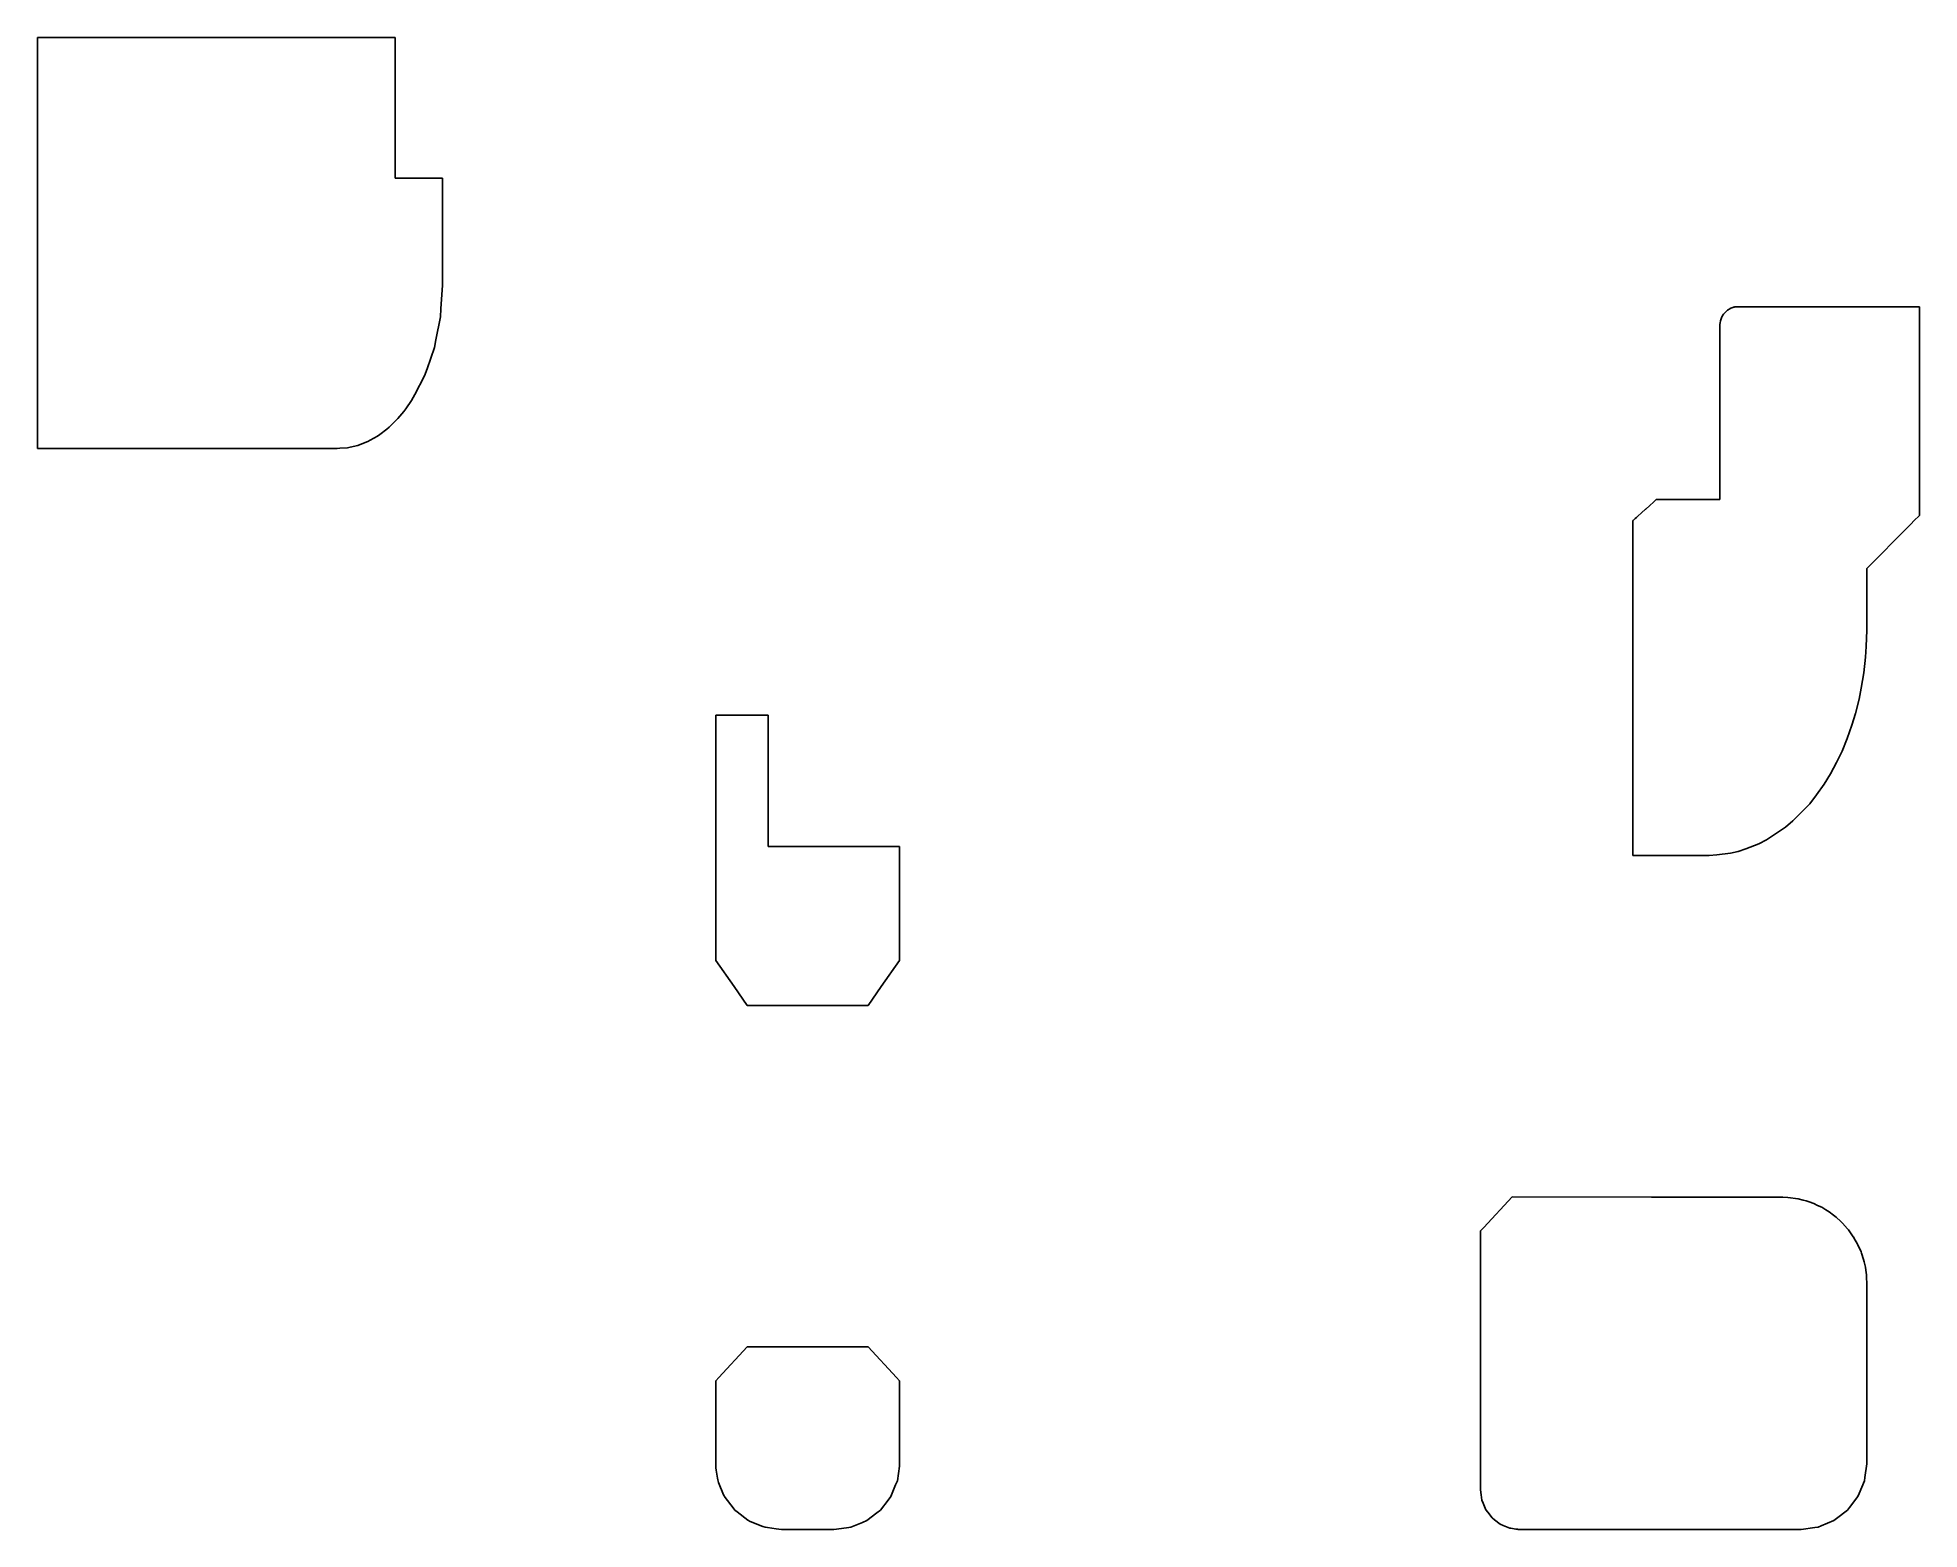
# Model space of a CAD drawing. Header units: metres. Extents: x 2.4 to 74, y -16 to 40.8.
import ezdxf

# ---------------------------------------------------------------- set-up
doc = ezdxf.new("R2010")
doc.units = ezdxf.units.M

msp = doc.modelspace()

# ---------------------------------------------------------------- linework, layer by layer
for p, q in [((8.428, 40.785), (2.4, 40.785)), ((2.4, 40.785), (2.4, 40.341)), ((2.4, 40.341), (2.4, 39.584)), ((16, 40.785), (8.428, 40.785)), ((16, 40.226), (16, 40.785)), ((16, 39.972), (16, 40.226)), ((2.4, 39.584), (2.4, 29.296)), ((16, 38.841), (16, 39.972)), ((16, 37.772), (16, 38.841)), ((16, 38.841), (16, 38.841)), ((16, 35.431), (16, 37.772)), ((16.343, 35.431), (16, 35.431)), ((17.8, 35.431), (16.343, 35.431)), ((17.8, 35.023), (17.8, 35.431)), ((17.8, 32.028), (17.8, 35.023)), ((17.8, 31.368), (17.8, 32.028)), ((17.742, 30.457), (17.8, 31.368)), ((17.552, 29.278), (17.723, 30.154)), ((17.723, 30.154), (17.742, 30.457)), ((66.429, 30.003), (66.471, 30.116)), ((66.471, 30.116), (66.487, 30.157)), ((66.487, 30.157), (66.55, 30.255)), ((66.55, 30.255), (66.568, 30.28)), ((66.568, 30.28), (66.594, 30.307)), ((66.594, 30.307), (66.67, 30.383)), ((66.67, 30.383), (66.705, 30.409)), ((66.705, 30.409), (66.785, 30.462)), ((66.785, 30.462), (66.806, 30.473)), ((66.806, 30.473), (66.828, 30.483)), ((66.828, 30.483), (66.907, 30.513)), ((66.907, 30.513), (66.931, 30.522)), ((66.931, 30.522), (66.956, 30.528)), ((66.956, 30.528), (66.982, 30.532)), ((66.982, 30.532), (67.04, 30.541)), ((67.04, 30.541), (67.083, 30.543)), ((67.083, 30.543), (69.461, 30.543)), ((69.461, 30.543), (74, 30.543)), ((74, 30.543), (74, 29.246)), ((66.412, 29.867), (66.417, 29.925)), ((66.412, 25.372), (66.412, 29.867)), ((66.417, 29.925), (66.429, 30.003)), ((2.4, 29.296), (2.4, 28.083)), ((17.218, 28.18), (17.496, 28.987)), ((17.496, 28.987), (17.552, 29.278)), ((74, 29.246), (74, 26.77)), ((2.4, 28.083), (2.4, 27.077)), ((17.126, 27.911), (17.218, 28.18)), ((16.753, 27.204), (17.126, 27.911)), ((2.4, 27.077), (2.4, 25.146)), ((16.101, 26.285), (16.338, 26.558)), ((16.338, 26.558), (16.41, 26.66)), ((16.41, 26.66), (16.628, 26.968)), ((16.628, 26.968), (16.753, 27.204)), ((74, 26.77), (74, 22.665)), ((15.419, 25.684), (15.686, 25.88)), ((15.686, 25.88), (15.77, 25.959)), ((15.77, 25.959), (16.022, 26.194)), ((16.022, 26.194), (16.101, 26.285)), ((2.4, 25.146), (5.246, 25.146)), ((5.246, 25.146), (13.8, 25.146)), ((13.8, 25.146), (13.898, 25.153)), ((13.898, 25.153), (14.192, 25.175)), ((14.192, 25.175), (14.289, 25.198)), ((14.289, 25.198), (14.58, 25.265)), ((14.58, 25.265), (14.675, 25.302)), ((14.675, 25.302), (14.961, 25.413)), ((14.961, 25.413), (15.053, 25.465)), ((15.053, 25.465), (15.331, 25.619)), ((15.331, 25.619), (15.419, 25.684)), ((66.412, 23.2), (66.412, 25.372)), ((63.588, 22.839), (63.739, 22.976)), ((63.739, 22.976), (63.878, 23.1)), ((63.878, 23.1), (63.937, 23.154)), ((63.937, 23.154), (63.988, 23.2)), ((63.988, 23.2), (64.057, 23.2)), ((64.057, 23.2), (64.058, 23.2)), ((64.058, 23.2), (64.06, 23.2)), ((64.06, 23.2), (64.061, 23.2)), ((64.061, 23.2), (66.412, 23.2)), ((63.1, 22.4), (63.105, 22.405)), ((63.1, 18.506), (63.1, 22.4)), ((63.105, 22.405), (63.122, 22.419)), ((63.122, 22.419), (63.149, 22.444)), ((63.149, 22.444), (63.187, 22.478)), ((63.187, 22.478), (63.235, 22.521)), ((63.235, 22.521), (63.292, 22.572)), ((63.292, 22.572), (63.427, 22.694)), ((63.427, 22.694), (63.577, 22.83)), ((63.577, 22.83), (63.588, 22.839)), ((73.686, 22.282), (73.524, 22.117)), ((73.79, 22.387), (73.686, 22.282)), ((74, 22.6), (73.79, 22.387)), ((74, 22.665), (74, 22.6)), ((73.155, 21.743), (72.428, 21.006)), ((73.251, 21.84), (73.155, 21.743)), ((73.449, 22.042), (73.251, 21.84)), ((73.524, 22.117), (73.449, 22.042)), ((72.285, 20.861), (72.143, 20.717)), ((72.427, 21.005), (72.285, 20.861)), ((72.428, 21.006), (72.427, 21.005)), ((72.143, 20.717), (72, 20.572)), ((72, 20.572), (72, 19.321)), ((72, 19.321), (72, 19.195)), ((72, 19.195), (72, 18.23)), ((72, 19.195), (72, 19.195)), ((63.1, 10.697), (63.1, 18.506)), ((72, 18.228), (71.978, 17.603)), ((72, 18.23), (72, 18.228)), ((71.953, 17.205), (71.891, 16.607)), ((71.978, 17.603), (71.953, 17.205)), ((71.891, 16.607), (71.788, 16.02)), ((71.788, 16.02), (71.709, 15.603)), ((71.572, 15.054), (71.425, 14.607)), ((71.709, 15.603), (71.572, 15.054)), ((28.2, 9.751), (28.2, 15)), ((28.2, 15), (28.95, 15)), ((28.95, 15), (30.2, 15)), ((30.2, 15), (30.2, 14.123)), ((71.425, 14.607), (71.259, 14.103)), ((30.2, 14.123), (30.2, 12.651)), ((71.058, 13.626), (70.842, 13.187)), ((71.259, 14.103), (71.058, 13.626)), ((70.842, 13.187), (70.622, 12.762)), ((30.2, 12.651), (30.2, 12.554)), ((30.2, 12.554), (30.2, 12.393)), ((30.2, 12.393), (30.2, 12.296)), ((30.2, 12.296), (30.2, 12.136)), ((70.374, 12.371), (70.085, 11.96)), ((70.622, 12.762), (70.374, 12.371)), ((30.2, 12.136), (30.2, 12.046)), ((30.2, 12.046), (30.2, 11.896)), ((30.2, 11.896), (30.2, 11.819)), ((30.2, 11.819), (30.2, 11.69)), ((30.2, 11.69), (30.2, 11.631)), ((30.2, 11.631), (30.2, 11.533)), ((30.2, 11.533), (30.2, 11.016)), ((69.826, 11.625), (69.546, 11.328)), ((70.085, 11.96), (69.826, 11.625)), ((30.2, 11.016), (30.2, 10)), ((69.186, 10.969), (68.904, 10.727)), ((69.546, 11.328), (69.186, 10.969)), ((63.1, 9.655), (63.1, 10.697)), ((67.887, 10.093), (67.4, 9.907)), ((68.181, 10.244), (67.887, 10.093)), ((68.606, 10.526), (68.181, 10.244)), ((68.904, 10.727), (68.606, 10.526)), ((28.2, 9.095), (28.2, 9.751)), ((30.2, 10), (32.235, 10)), ((32.235, 10), (35.2, 10)), ((35.2, 10), (35.2, 8.376)), ((35.2, 10), (35.2, 10)), ((64.111, 9.655), (63.1, 9.655)), ((66, 9.655), (64.111, 9.655)), ((66.297, 9.676), (66, 9.655)), ((66.809, 9.739), (66.297, 9.676)), ((67.108, 9.803), (66.809, 9.739)), ((67.4, 9.907), (67.108, 9.803)), ((28.2, 9.027), (28.2, 9.095)), ((28.2, 8.56), (28.2, 9.027)), ((28.2, 5.66), (28.2, 8.56)), ((35.2, 8.376), (35.2, 5.66)), ((28.899, 4.661), (28.2, 5.66)), ((35.2, 5.66), (34.501, 4.661)), ((29.4, 3.945), (28.899, 4.661)), ((34.501, 4.661), (34, 3.945)), ((31.675, 3.945), (29.4, 3.945)), ((34, 3.945), (31.675, 3.945)), ((57.426, -4.507), (58.5, -3.346)), ((58.5, -3.346), (63.813, -3.354)), ((63.813, -3.354), (68.802, -3.353)), ((68.802, -3.353), (68.998, -3.372)), ((68.998, -3.372), (69.093, -3.376)), ((69.093, -3.376), (69.286, -3.404)), ((69.286, -3.404), (69.389, -3.419)), ((69.389, -3.419), (69.575, -3.465)), ((69.575, -3.465), (69.689, -3.493)), ((69.689, -3.493), (69.813, -3.537)), ((69.813, -3.537), (69.989, -3.6)), ((69.989, -3.6), (70.129, -3.666)), ((70.129, -3.666), (70.283, -3.739)), ((70.283, -3.739), (70.44, -3.835)), ((70.44, -3.835), (70.566, -3.911)), ((70.566, -3.911), (70.739, -4.042)), ((70.739, -4.042), (70.832, -4.112)), ((70.832, -4.112), (71.018, -4.286)), ((71.018, -4.286), (71.077, -4.342)), ((57.3, -4.634), (57.426, -4.507)), ((57.3, -5.743), (57.3, -4.634)), ((71.077, -4.342), (71.269, -4.562)), ((71.269, -4.562), (71.298, -4.594)), ((71.298, -4.594), (71.487, -4.863)), ((71.487, -4.863), (71.49, -4.866)), ((71.49, -4.866), (71.507, -4.896)), ((71.507, -4.896), (71.651, -5.146)), ((71.651, -5.146), (71.663, -5.173)), ((71.663, -5.173), (71.781, -5.435)), ((71.781, -5.435), (71.8, -5.491)), ((71.8, -5.491), (71.88, -5.728)), ((71.88, -5.728), (71.899, -5.811)), ((57.3, -5.775), (57.3, -5.743)), ((57.3, -6.633), (57.3, -5.775)), ((71.899, -5.811), (71.948, -6.021)), ((71.948, -6.021), (71.963, -6.128)), ((71.963, -6.128), (71.987, -6.31)), ((71.987, -6.31), (71.994, -6.459)), ((57.3, -6.686), (57.3, -6.633)), ((57.3, -14.177), (57.3, -6.686)), ((71.994, -6.459), (72, -6.591)), ((72, -6.591), (72, -6.988)), ((72, -6.988), (72, -7.876)), ((72, -6.988), (72, -6.988)), ((72, -7.876), (72, -8.037)), ((72, -8.037), (72, -13.5)), ((28.326, -10.217), (29.4, -9.055)), ((29.4, -9.055), (32.096, -9.055)), ((32.096, -9.055), (34, -9.055)), ((34, -9.055), (35.074, -10.217)), ((28.2, -10.344), (28.326, -10.217)), ((28.2, -10.989), (28.2, -10.344)), ((35.074, -10.217), (35.2, -10.344)), ((35.2, -10.344), (35.2, -10.891)), ((35.2, -10.344), (35.2, -10.344)), ((28.2, -11.377), (28.2, -10.989)), ((28.2, -13.5), (28.2, -11.377)), ((35.2, -10.891), (35.2, -11.221)), ((35.2, -11.221), (35.2, -13.5)), ((28.207, -13.652), (28.2, -13.5)), ((35.195, -13.6), (35.15, -13.876)), ((35.2, -13.5), (35.195, -13.6)), ((72, -13.5), (71.931, -14.027)), ((28.212, -13.745), (28.207, -13.652)), ((28.268, -14.05), (28.212, -13.745)), ((28.276, -14.109), (28.268, -14.05)), ((28.31, -14.22), (28.276, -14.109)), ((28.501, -14.68), (28.31, -14.22)), ((35.048, -14.309), (34.865, -14.75)), ((35.115, -14.147), (35.048, -14.309)), ((35.15, -13.876), (35.115, -14.147)), ((57.3, -14.308), (57.3, -14.177)), ((57.3, -14.5), (57.3, -14.308)), ((71.915, -14.147), (71.712, -14.638)), ((71.931, -14.027), (71.915, -14.147)), ((28.555, -14.782), (28.501, -14.68)), ((28.86, -15.18), (28.555, -14.782)), ((34.759, -14.889), (34.468, -15.268)), ((34.865, -14.75), (34.759, -14.889)), ((57.321, -14.69), (57.3, -14.5)), ((57.338, -14.79), (57.321, -14.69)), ((57.351, -14.888), (57.338, -14.79)), ((57.398, -15.002), (57.351, -14.888)), ((57.501, -15.25), (57.398, -15.002)), ((71.665, -14.75), (71.342, -15.171)), ((71.712, -14.638), (71.665, -14.75)), ((28.932, -15.268), (28.86, -15.18)), ((29.014, -15.335), (28.932, -15.268)), ((29.42, -15.646), (29.014, -15.335)), ((29.511, -15.695), (29.42, -15.646)), ((29.989, -15.893), (29.511, -15.695)), ((33.788, -15.732), (33.347, -15.915)), ((33.95, -15.665), (33.788, -15.732)), ((34.329, -15.374), (33.95, -15.665)), ((34.468, -15.268), (34.329, -15.374)), ((57.576, -15.348), (57.501, -15.25)), ((57.739, -15.561), (57.576, -15.348)), ((57.837, -15.636), (57.739, -15.561)), ((58.05, -15.799), (57.837, -15.636)), ((70.75, -15.665), (70.259, -15.868)), ((70.846, -15.591), (70.75, -15.665)), ((71.268, -15.268), (70.846, -15.591)), ((71.342, -15.171), (71.268, -15.268)), ((30.085, -15.922), (29.989, -15.893)), ((30.177, -15.931), (30.085, -15.922)), ((30.499, -15.98), (30.177, -15.931)), ((30.7, -16), (30.499, -15.98)), ((31.765, -16), (30.7, -16)), ((32.7, -16), (31.765, -16)), ((32.986, -15.972), (32.7, -16)), ((33.26, -15.926), (32.986, -15.972)), ((33.347, -15.915), (33.26, -15.926)), ((58.164, -15.846), (58.05, -15.799)), ((58.412, -15.949), (58.164, -15.846)), ((58.454, -15.956), (58.412, -15.949)), ((58.651, -15.992), (58.454, -15.956)), ((58.677, -15.995), (58.651, -15.992)), ((58.703, -15.997), (58.677, -15.995)), ((58.738, -15.999), (58.703, -15.997)), ((58.764, -15.999), (58.738, -15.999)), ((58.8, -16), (58.764, -15.999)), ((65.471, -16), (58.8, -16)), ((69.5, -16), (65.471, -16)), ((70.027, -15.931), (69.5, -16)), ((70.147, -15.915), (70.027, -15.931)), ((70.259, -15.868), (70.147, -15.915))]:
    msp.add_line(p, q)

doc.saveas('drawing.dxf')
